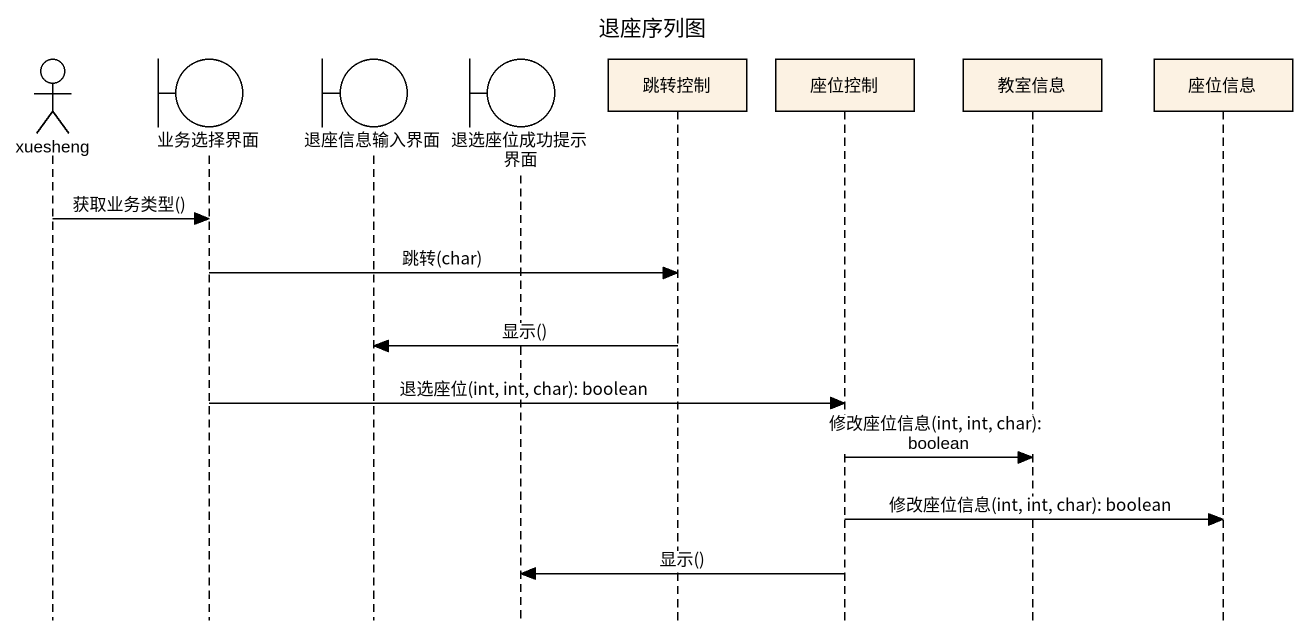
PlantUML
@startuml
title 退座序列图
hide footbox
actor xuesheng
boundary 业务选择界面
boundary 退座信息输入界面
boundary 退选座位成功提示界面
participant 跳转控制
participant 座位控制
participant 教室信息
participant 座位信息

xuesheng -> 业务选择界面 : 获取业务类型()
业务选择界面 -> 跳转控制 : 跳转(char)
跳转控制 -> 退座信息输入界面 : 显示()
业务选择界面 -> 座位控制 : 退选座位(int, int, char): boolean
座位控制 -> 教室信息 : 修改座位信息(int, int, char): boolean
座位控制 -> 座位信息 : 修改座位信息(int, int, char): boolean
座位控制 -> 退选座位成功提示界面 : 显示()
@enduml
